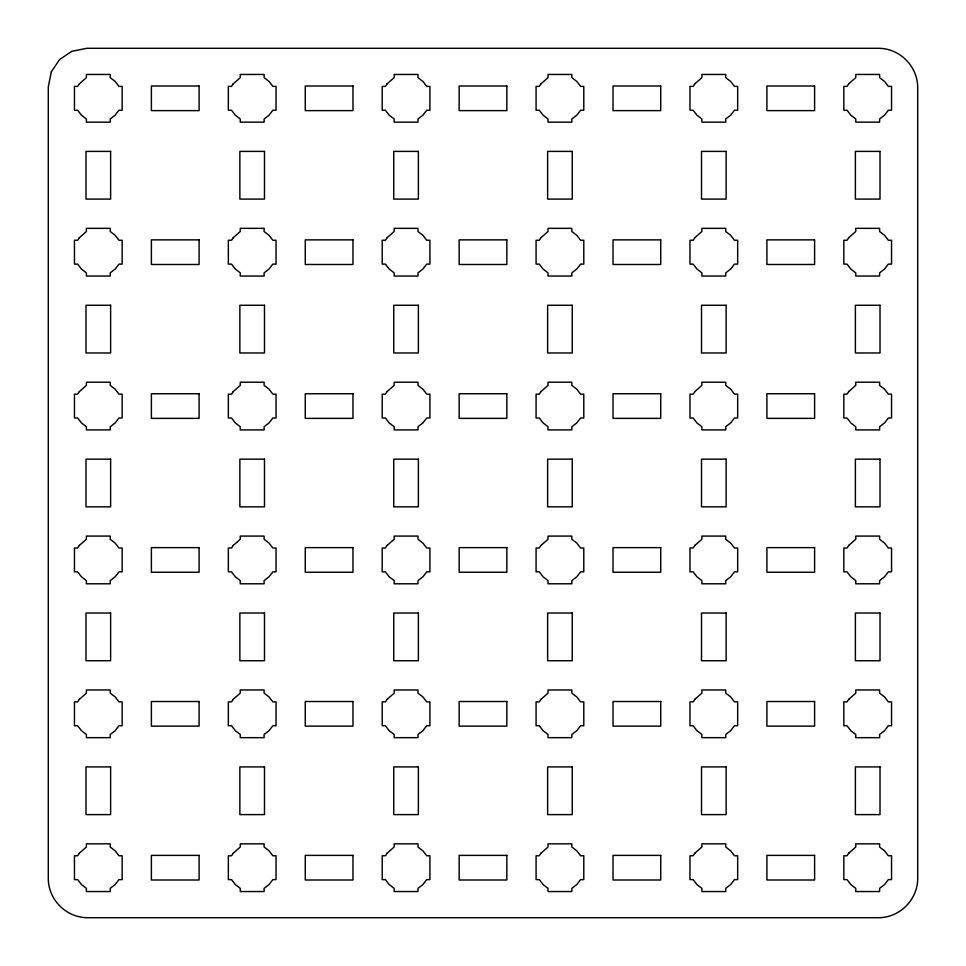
<?xml version="1.0" encoding="UTF-8"?>
<svg xmlns="http://www.w3.org/2000/svg" width="966" height="966" viewBox="0 0 966 966"><rect width="100%" height="100%" fill="white"/><g stroke="black" fill="none" stroke-linecap="round" stroke-linejoin="round"><path stroke-width="1.45" d="M51.319 71.798L48.3 86.771L48.3 879.229C48.711 899.914 66.086 917.289 86.771 917.7L879.229 917.7C899.914 917.289 917.289 899.914 917.7 879.229L917.7 86.771C917.289 66.086 899.914 48.711 879.229 48.3L86.771 48.3L71.798 51.319L59.566 59.566L51.319 71.798M79.393 83.788L77.654 86.385L74.454 86.385L74.454 110.233L77.654 110.233L81.446 115.171L86.385 118.963L86.385 122.163L110.233 122.163L110.233 118.963L115.171 115.171L118.963 110.233L122.163 110.233L122.163 86.385L118.963 86.385L115.171 81.446L110.233 77.654L110.233 74.454L86.385 74.454L86.385 77.654L79.393 83.788M79.393 237.66L77.654 240.256L74.454 240.256L74.454 264.116L77.654 264.116L81.446 269.055L86.385 272.847L86.385 276.034L110.233 276.034L110.233 272.847L115.171 269.055L118.963 264.116L122.163 264.116L122.163 240.256L118.963 240.256L115.171 235.318L110.233 231.526L110.233 228.338L86.385 228.338L86.385 231.526L79.393 237.66M233.265 83.788L231.526 86.385L228.338 86.385L228.338 110.233L231.526 110.233L235.318 115.171L240.256 118.963L240.256 122.163L264.116 122.163L264.116 118.963L269.055 115.171L272.847 110.233L276.034 110.233L276.034 86.385L272.847 86.385L269.055 81.446L264.116 77.654L264.116 74.454L240.256 74.454L240.256 77.654L233.265 83.788M79.393 391.544L77.654 394.14L74.454 394.14L74.454 417.988L77.654 417.988L81.446 422.927L86.385 426.718L86.385 429.918L110.233 429.918L110.233 426.718L115.171 422.927L118.963 417.988L122.163 417.988L122.163 394.14L118.963 394.14L115.171 389.201L110.233 385.398L110.233 382.21L86.385 382.21L86.385 385.398L79.393 391.544M233.265 237.66L231.526 240.256L228.338 240.256L228.338 264.116L231.526 264.116L235.318 269.055L240.256 272.847L240.256 276.034L264.116 276.034L264.116 272.847L269.055 269.055L272.847 264.116L276.034 264.116L276.034 240.256L272.847 240.256L269.055 235.318L264.116 231.526L264.116 228.338L240.256 228.338L240.256 231.526L233.265 237.66M387.149 83.788L385.398 86.385L382.21 86.385L382.21 110.233L385.398 110.233L389.201 115.171L394.14 118.963L394.14 122.163L417.988 122.163L417.988 118.963L422.927 115.171L426.718 110.233L429.918 110.233L429.918 86.385L426.718 86.385L422.927 81.446L417.988 77.654L417.988 74.454L394.14 74.454L394.14 77.654L387.149 83.788M79.393 545.416L77.654 548.012L74.454 548.012L74.454 571.86L77.654 571.86L81.446 576.799L86.385 580.602L86.385 583.79L110.233 583.79L110.233 580.602L115.171 576.799L118.963 571.86L122.163 571.86L122.163 548.012L118.963 548.012L115.171 543.073L110.233 539.282L110.233 536.082L86.385 536.082L86.385 539.282L79.393 545.416M233.265 391.544L231.526 394.14L228.338 394.14L228.338 417.988L231.526 417.988L235.318 422.927L240.256 426.718L240.256 429.918L264.116 429.918L264.116 426.718L269.055 422.927L272.847 417.988L276.034 417.988L276.034 394.14L272.847 394.14L269.055 389.201L264.116 385.398L264.116 382.21L240.256 382.21L240.256 385.398L233.265 391.544M387.149 237.66L385.398 240.256L382.21 240.256L382.21 264.116L385.398 264.116L389.201 269.055L394.14 272.847L394.14 276.034L417.988 276.034L417.988 272.847L422.927 269.055L426.718 264.116L429.918 264.116L429.918 240.256L426.718 240.256L422.927 235.318L417.988 231.526L417.988 228.338L394.14 228.338L394.14 231.526L387.149 237.66M79.393 699.287L77.654 701.884L74.454 701.884L74.454 725.744L77.654 725.744L81.446 730.682L86.385 734.474L86.385 737.662L110.233 737.662L110.233 734.474L115.171 730.682L118.963 725.744L122.163 725.744L122.163 701.884L118.963 701.884L115.171 696.945L110.233 693.153L110.233 689.966L86.385 689.966L86.385 693.153L79.393 699.287M541.02 83.788L539.282 86.385L536.082 86.385L536.082 110.233L539.282 110.233L543.073 115.171L548.012 118.963L548.012 122.163L571.86 122.163L571.86 118.963L576.799 115.171L580.602 110.233L583.79 110.233L583.79 86.385L580.602 86.385L576.799 81.446L571.86 77.654L571.86 74.454L548.012 74.454L548.012 77.654L541.02 83.788M233.265 545.416L231.526 548.012L228.338 548.012L228.338 571.86L231.526 571.86L235.318 576.799L240.256 580.602L240.256 583.79L264.116 583.79L264.116 580.602L269.055 576.799L272.847 571.86L276.034 571.86L276.034 548.012L272.847 548.012L269.055 543.073L264.116 539.282L264.116 536.082L240.256 536.082L240.256 539.282L233.265 545.416M387.149 391.544L385.398 394.14L382.21 394.14L382.21 417.988L385.398 417.988L389.201 422.927L394.14 426.718L394.14 429.918L417.988 429.918L417.988 426.718L422.927 422.927L426.718 417.988L429.918 417.988L429.918 394.14L426.718 394.14L422.927 389.201L417.988 385.398L417.988 382.21L394.14 382.21L394.14 385.398L387.149 391.544M79.393 853.171L77.654 855.767L74.454 855.767L74.454 879.615L77.654 879.615L81.446 884.554L86.385 888.346L86.385 891.546L110.233 891.546L110.233 888.346L115.171 884.554L118.963 879.615L122.163 879.615L122.163 855.767L118.963 855.767L115.171 850.829L110.233 847.037L110.233 843.837L86.385 843.837L86.385 847.037L79.393 853.171M541.02 237.66L539.282 240.256L536.082 240.256L536.082 264.116L539.282 264.116L543.073 269.055L548.012 272.847L548.012 276.034L571.86 276.034L571.86 272.847L576.799 269.055L580.602 264.116L583.79 264.116L583.79 240.256L580.602 240.256L576.799 235.318L571.86 231.526L571.86 228.338L548.012 228.338L548.012 231.526L541.02 237.66M233.265 699.287L231.526 701.884L228.338 701.884L228.338 725.744L231.526 725.744L235.318 730.682L240.256 734.474L240.256 737.662L264.116 737.662L264.116 734.474L269.055 730.682L272.847 725.744L276.034 725.744L276.034 701.884L272.847 701.884L269.055 696.945L264.116 693.153L264.116 689.966L240.256 689.966L240.256 693.153L233.265 699.287M694.892 83.788L693.153 86.385L689.966 86.385L689.966 110.233L693.153 110.233L696.945 115.171L701.884 118.963L701.884 122.163L725.744 122.163L725.744 118.963L730.682 115.171L734.474 110.233L737.662 110.233L737.662 86.385L734.474 86.385L730.682 81.446L725.744 77.654L725.744 74.454L701.884 74.454L701.884 77.654L694.892 83.788M387.149 545.416L385.398 548.012L382.21 548.012L382.21 571.86L385.398 571.86L389.201 576.799L394.14 580.602L394.14 583.79L417.988 583.79L417.988 580.602L422.927 576.799L426.718 571.86L429.918 571.86L429.918 548.012L426.718 548.012L422.927 543.073L417.988 539.282L417.988 536.082L394.14 536.082L394.14 539.282L387.149 545.416M541.02 391.544L539.282 394.14L536.082 394.14L536.082 417.988L539.282 417.988L543.073 422.927L548.012 426.718L548.012 429.918L571.86 429.918L571.86 426.718L576.799 422.927L580.602 417.988L583.79 417.988L583.79 394.14L580.602 394.14L576.799 389.201L571.86 385.398L571.86 382.21L548.012 382.21L548.012 385.398L541.02 391.544M233.265 853.171L231.526 855.767L228.338 855.767L228.338 879.615L231.526 879.615L235.318 884.554L240.256 888.346L240.256 891.546L264.116 891.546L264.116 888.346L269.055 884.554L272.847 879.615L276.034 879.615L276.034 855.767L272.847 855.767L269.055 850.829L264.116 847.037L264.116 843.837L240.256 843.837L240.256 847.037L233.265 853.171M694.892 237.66L693.153 240.256L689.966 240.256L689.966 264.116L693.153 264.116L696.945 269.055L701.884 272.847L701.884 276.034L725.744 276.034L725.744 272.847L730.682 269.055L734.474 264.116L737.662 264.116L737.662 240.256L734.474 240.256L730.682 235.318L725.744 231.526L725.744 228.338L701.884 228.338L701.884 231.526L694.892 237.66M387.149 699.287L385.398 701.884L382.21 701.884L382.21 725.744L385.398 725.744L389.201 730.682L394.14 734.474L394.14 737.662L417.988 737.662L417.988 734.474L422.927 730.682L426.718 725.744L429.918 725.744L429.918 701.884L426.718 701.884L422.927 696.945L417.988 693.153L417.988 689.966L394.14 689.966L394.14 693.153L387.149 699.287M848.776 83.788L847.037 86.385L843.837 86.385L843.837 110.233L847.037 110.233L850.829 115.171L855.767 118.963L855.767 122.163L879.615 122.163L879.615 118.963L884.554 115.171L888.346 110.233L891.546 110.233L891.546 86.385L888.346 86.385L884.554 81.446L879.615 77.654L879.615 74.454L855.767 74.454L855.767 77.654L848.776 83.788M541.02 545.416L539.282 548.012L536.082 548.012L536.082 571.86L539.282 571.86L543.073 576.799L548.012 580.602L548.012 583.79L571.86 583.79L571.86 580.602L576.799 576.799L580.602 571.86L583.79 571.86L583.79 548.012L580.602 548.012L576.799 543.073L571.86 539.282L571.86 536.082L548.012 536.082L548.012 539.282L541.02 545.416M694.892 391.544L693.153 394.14L689.966 394.14L689.966 417.988L693.153 417.988L696.945 422.927L701.884 426.718L701.884 429.918L725.744 429.918L725.744 426.718L730.682 422.927L734.474 417.988L737.662 417.988L737.662 394.14L734.474 394.14L730.682 389.201L725.744 385.398L725.744 382.21L701.884 382.21L701.884 385.398L694.892 391.544M387.149 853.171L385.398 855.767L382.21 855.767L382.21 879.615L385.398 879.615L389.201 884.554L394.14 888.346L394.14 891.546L417.988 891.546L417.988 888.346L422.927 884.554L426.718 879.615L429.918 879.615L429.918 855.767L426.718 855.767L422.927 850.829L417.988 847.037L417.988 843.837L394.14 843.837L394.14 847.037L387.149 853.171M848.776 237.66L847.037 240.256L843.837 240.256L843.837 264.116L847.037 264.116L850.829 269.055L855.767 272.847L855.767 276.034L879.615 276.034L879.615 272.847L884.554 269.055L888.346 264.116L891.546 264.116L891.546 240.256L888.346 240.256L884.554 235.318L879.615 231.526L879.615 228.338L855.767 228.338L855.767 231.526L848.776 237.66M541.02 699.287L539.282 701.884L536.082 701.884L536.082 725.744L539.282 725.744L543.073 730.682L548.012 734.474L548.012 737.662L571.86 737.662L571.86 734.474L576.799 730.682L580.602 725.744L583.79 725.744L583.79 701.884L580.602 701.884L576.799 696.945L571.86 693.153L571.86 689.966L548.012 689.966L548.012 693.153L541.02 699.287M694.892 545.416L693.153 548.012L689.966 548.012L689.966 571.86L693.153 571.86L696.945 576.799L701.884 580.602L701.884 583.79L725.744 583.79L725.744 580.602L730.682 576.799L734.474 571.86L737.662 571.86L737.662 548.012L734.474 548.012L730.682 543.073L725.744 539.282L725.744 536.082L701.884 536.082L701.884 539.282L694.892 545.416M848.776 391.544L847.037 394.14L843.837 394.14L843.837 417.988L847.037 417.988L850.829 422.927L855.767 426.718L855.767 429.918L879.615 429.918L879.615 426.718L884.554 422.927L888.346 417.988L891.546 417.988L891.546 394.14L888.346 394.14L884.554 389.201L879.615 385.398L879.615 382.21L855.767 382.21L855.767 385.398L848.776 391.544M541.02 853.171L539.282 855.767L536.082 855.767L536.082 879.615L539.282 879.615L543.073 884.554L548.012 888.346L548.012 891.546L571.86 891.546L571.86 888.346L576.799 884.554L580.602 879.615L583.79 879.615L583.79 855.767L580.602 855.767L576.799 850.829L571.86 847.037L571.86 843.837L548.012 843.837L548.012 847.037L541.02 853.171M694.892 699.287L693.153 701.884L689.966 701.884L689.966 725.744L693.153 725.744L696.945 730.682L701.884 734.474L701.884 737.662L725.744 737.662L725.744 734.474L730.682 730.682L734.474 725.744L737.662 725.744L737.662 701.884L734.474 701.884L730.682 696.945L725.744 693.153L725.744 689.966L701.884 689.966L701.884 693.153L694.892 699.287M848.776 545.416L847.037 548.012L843.837 548.012L843.837 571.86L847.037 571.86L850.829 576.799L855.767 580.602L855.767 583.79L879.615 583.79L879.615 580.602L884.554 576.799L888.346 571.86L891.546 571.86L891.546 548.012L888.346 548.012L884.554 543.073L879.615 539.282L879.615 536.082L855.767 536.082L855.767 539.282L848.776 545.416M694.892 853.171L693.153 855.767L689.966 855.767L689.966 879.615L693.153 879.615L696.945 884.554L701.884 888.346L701.884 891.546L725.744 891.546L725.744 888.346L730.682 884.554L734.474 879.615L737.662 879.615L737.662 855.767L734.474 855.767L730.682 850.829L725.744 847.037L725.744 843.837L701.884 843.837L701.884 847.037L694.892 853.171M848.776 699.287L847.037 701.884L843.837 701.884L843.837 725.744L847.037 725.744L850.829 730.682L855.767 734.474L855.767 737.662L879.615 737.662L879.615 734.474L884.554 730.682L888.346 725.744L891.546 725.744L891.546 701.884L888.346 701.884L884.554 696.945L879.615 693.153L879.615 689.966L855.767 689.966L855.767 693.153L848.776 699.287M848.776 853.171L847.037 855.767L843.837 855.767L843.837 879.615L847.037 879.615L850.829 884.554L855.767 888.346L855.767 891.546L879.615 891.546L879.615 888.346L884.554 884.554L888.346 879.615L891.546 879.615L891.546 855.767L888.346 855.767L884.554 850.829L879.615 847.037L879.615 843.837L855.767 843.837L855.767 847.037L848.776 853.171M199.093 85.998L151.396 85.998L151.396 110.619L199.093 110.619L199.093 85.998M352.976 85.998L305.268 85.998L305.268 110.619L352.976 110.619L352.976 85.998M506.848 85.998L459.152 85.998L459.152 110.619L506.848 110.619L506.848 85.998M660.732 85.998L613.024 85.998L613.024 110.619L660.732 110.619L660.732 85.998M814.604 85.998L766.907 85.998L766.907 110.619L814.604 110.619L814.604 85.998M110.619 151.396L85.998 151.396L85.998 199.093L110.619 199.093L110.619 151.396M264.491 151.396L239.87 151.396L239.87 199.093L264.491 199.093L264.491 151.396M418.375 151.396L393.754 151.396L393.754 199.093L418.375 199.093L418.375 151.396M572.246 151.396L547.625 151.396L547.625 199.093L572.246 199.093L572.246 151.396M726.13 151.396L701.509 151.396L701.509 199.093L726.13 199.093L726.13 151.396M880.002 151.396L855.381 151.396L855.381 199.093L880.002 199.093L880.002 151.396M199.093 239.87L151.396 239.87L151.396 264.491L199.093 264.491L199.093 239.87M352.976 239.87L305.268 239.87L305.268 264.491L352.976 264.491L352.976 239.87M506.848 239.87L459.152 239.87L459.152 264.491L506.848 264.491L506.848 239.87M660.732 239.87L613.024 239.87L613.024 264.491L660.732 264.491L660.732 239.87M814.604 239.87L766.907 239.87L766.907 264.491L814.604 264.491L814.604 239.87M110.619 305.268L85.998 305.268L85.998 352.976L110.619 352.976L110.619 305.268M264.491 305.268L239.87 305.268L239.87 352.976L264.491 352.976L264.491 305.268M418.375 305.268L393.754 305.268L393.754 352.976L418.375 352.976L418.375 305.268M572.246 305.268L547.625 305.268L547.625 352.976L572.246 352.976L572.246 305.268M726.13 305.268L701.509 305.268L701.509 352.976L726.13 352.976L726.13 305.268M880.002 305.268L855.381 305.268L855.381 352.976L880.002 352.976L880.002 305.268M199.093 393.754L151.396 393.754L151.396 418.375L199.093 418.375L199.093 393.754M352.976 393.754L305.268 393.754L305.268 418.375L352.976 418.375L352.976 393.754M506.848 393.754L459.152 393.754L459.152 418.375L506.848 418.375L506.848 393.754M660.732 393.754L613.024 393.754L613.024 418.375L660.732 418.375L660.732 393.754M814.604 393.754L766.907 393.754L766.907 418.375L814.604 418.375L814.604 393.754M110.619 459.152L85.998 459.152L85.998 506.848L110.619 506.848L110.619 459.152M264.491 459.152L239.87 459.152L239.87 506.848L264.491 506.848L264.491 459.152M418.375 459.152L393.754 459.152L393.754 506.848L418.375 506.848L418.375 459.152M572.246 459.152L547.625 459.152L547.625 506.848L572.246 506.848L572.246 459.152M726.13 459.152L701.509 459.152L701.509 506.848L726.13 506.848L726.13 459.152M880.002 459.152L855.381 459.152L855.381 506.848L880.002 506.848L880.002 459.152M199.093 547.625L151.396 547.625L151.396 572.246L199.093 572.246L199.093 547.625M352.976 547.625L305.268 547.625L305.268 572.246L352.976 572.246L352.976 547.625M506.848 547.625L459.152 547.625L459.152 572.246L506.848 572.246L506.848 547.625M660.732 547.625L613.024 547.625L613.024 572.246L660.732 572.246L660.732 547.625M814.604 547.625L766.907 547.625L766.907 572.246L814.604 572.246L814.604 547.625M110.619 613.024L85.998 613.024L85.998 660.732L110.619 660.732L110.619 613.024M264.491 613.024L239.87 613.024L239.87 660.732L264.491 660.732L264.491 613.024M418.375 613.024L393.754 613.024L393.754 660.732L418.375 660.732L418.375 613.024M572.246 613.024L547.625 613.024L547.625 660.732L572.246 660.732L572.246 613.024M726.13 613.024L701.509 613.024L701.509 660.732L726.13 660.732L726.13 613.024M880.002 613.024L855.381 613.024L855.381 660.732L880.002 660.732L880.002 613.024M199.093 701.509L151.396 701.509L151.396 726.13L199.093 726.13L199.093 701.509M352.976 701.509L305.268 701.509L305.268 726.13L352.976 726.13L352.976 701.509M506.848 701.509L459.152 701.509L459.152 726.13L506.848 726.13L506.848 701.509M660.732 701.509L613.024 701.509L613.024 726.13L660.732 726.13L660.732 701.509M814.604 701.509L766.907 701.509L766.907 726.13L814.604 726.13L814.604 701.509M110.619 766.907L85.998 766.907L85.998 814.604L110.619 814.604L110.619 766.907M264.491 766.907L239.87 766.907L239.87 814.604L264.491 814.604L264.491 766.907M418.375 766.907L393.754 766.907L393.754 814.604L418.375 814.604L418.375 766.907M572.246 766.907L547.625 766.907L547.625 814.604L572.246 814.604L572.246 766.907M726.13 766.907L701.509 766.907L701.509 814.604L726.13 814.604L726.13 766.907M880.002 766.907L855.381 766.907L855.381 814.604L880.002 814.604L880.002 766.907M199.093 855.381L151.396 855.381L151.396 880.002L199.093 880.002L199.093 855.381M352.976 855.381L305.268 855.381L305.268 880.002L352.976 880.002L352.976 855.381M506.848 855.381L459.152 855.381L459.152 880.002L506.848 880.002L506.848 855.381M660.732 855.381L613.024 855.381L613.024 880.002L660.732 880.002L660.732 855.381M814.604 855.381L766.907 855.381L766.907 880.002L814.604 880.002L814.604 855.381"/></g></svg>
